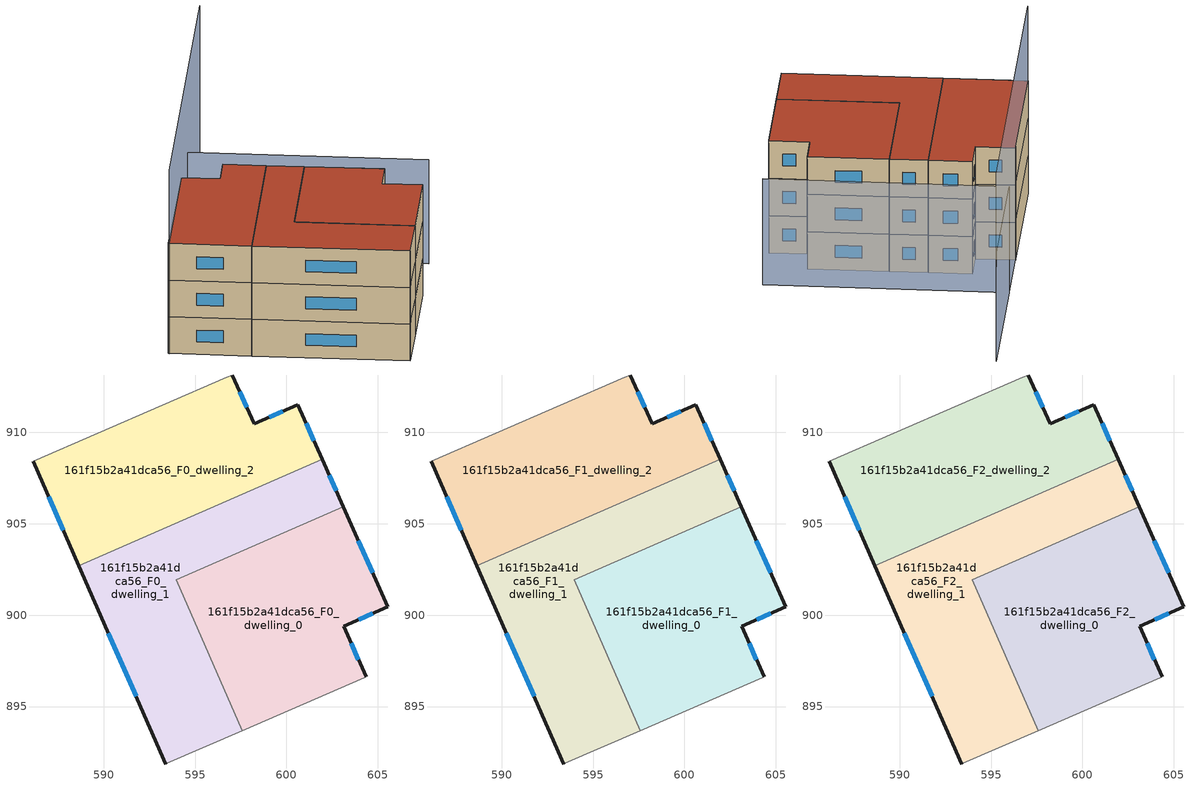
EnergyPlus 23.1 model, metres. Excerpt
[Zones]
161f15b2a41dca56_F0_dwelling_0
 floor ground (EU_floor_Construction): 603.11,905.93 605.54,900.46 603.13,899.39 604.35,896.63 604.26,896.59 597.57,893.68 593.96,901.93 z0
 wall outside (EU_wall_Construction): 604.35,896.63 603.13,899.39 605.54,900.46 603.11,905.93 z0:3
 wall adiabatic (EU_wall_Construction): 597.57,893.68 604.26,896.59 604.35,896.63 z0:3
 wall to 161f15b2a41dca56_F0_dwelling_1 (EU_wall_Construction): 603.11,905.93 593.96,901.93 597.57,893.68 z0:3
 window (EU_Window_Construction): 604.71,902.32 603.93,904.07 / 603.95,899.75 604.72,900.1 / 603.94,897.57 603.54,898.45 z1.02:1.98
161f15b2a41dca56_F0_dwelling_1
 floor ground (EU_floor_Construction): 601.95,908.53 603.11,905.93 593.96,901.93 597.57,893.68 593.45,891.89 593.39,891.86 588.65,902.71 z0
 wall outside (EU_wall_Construction): 588.65,902.71 593.39,891.86 / 603.11,905.93 601.95,908.53 z0:3
 wall adiabatic (EU_wall_Construction): 593.39,891.86 593.45,891.89 597.57,893.68 z0:3
 wall to 161f15b2a41dca56_F0_dwelling_2 (EU_wall_Construction): 601.95,908.53 588.65,902.71 z0:3
 window (EU_Window_Construction): 590.26,899.02 591.78,895.55 / 602.71,906.81 602.35,907.64 z1.02:1.98
161f15b2a41dca56_F0_dwelling_2
 floor ground (EU_floor_Construction): 600.63,911.51 601.95,908.53 588.65,902.71 586.16,908.41 596.74,913 597.05,913.13 598.23,910.45 z0
 wall outside (EU_wall_Construction): 601.95,908.53 600.63,911.51 598.23,910.45 597.05,913.13 / 586.16,908.41 588.65,902.71 z0:3
 wall adiabatic (EU_wall_Construction): 597.05,913.13 596.74,913 586.16,908.41 z0:3
 window (EU_Window_Construction): 597.83,911.36 597.45,912.22 / 599.81,911.15 599.05,910.81 / 601.5,909.54 601.08,910.5 / 587.01,906.47 587.8,904.65 z1.02:1.98
161f15b2a41dca56_F1_dwelling_0
 floor to 161f15b2a41dca56_F0_dwelling_0 (EU_floor_Construction): 603.11,905.93 605.54,900.46 603.13,899.39 604.35,896.63 604.26,896.59 597.57,893.68 593.96,901.93 z3
 wall outside (EU_wall_Construction): 604.35,896.63 603.13,899.39 605.54,900.46 603.11,905.93 z3:6
 wall adiabatic (EU_wall_Construction): 597.57,893.68 604.26,896.59 604.35,896.63 z3:6
 wall to 161f15b2a41dca56_F1_dwelling_1 (EU_wall_Construction): 603.11,905.93 593.96,901.93 597.57,893.68 z3:6
 window (EU_Window_Construction): 604.71,902.32 603.93,904.07 / 603.95,899.75 604.72,900.1 / 603.94,897.57 603.54,898.45 z4.02:4.98
161f15b2a41dca56_F1_dwelling_1
 floor to 161f15b2a41dca56_F0_dwelling_1 (EU_floor_Construction): 601.95,908.53 603.11,905.93 593.96,901.93 597.57,893.68 593.45,891.89 593.39,891.86 588.65,902.71 z3
 wall outside (EU_wall_Construction): 588.65,902.71 593.39,891.86 / 603.11,905.93 601.95,908.53 z3:6
 wall adiabatic (EU_wall_Construction): 593.39,891.86 593.45,891.89 597.57,893.68 z3:6
 wall to 161f15b2a41dca56_F1_dwelling_2 (EU_wall_Construction): 601.95,908.53 588.65,902.71 z3:6
 window (EU_Window_Construction): 590.26,899.02 591.78,895.55 / 602.71,906.81 602.35,907.64 z4.02:4.98
161f15b2a41dca56_F1_dwelling_2
 floor to 161f15b2a41dca56_F0_dwelling_2 (EU_floor_Construction): 600.63,911.51 601.95,908.53 588.65,902.71 586.16,908.41 596.74,913 597.04,913.13 598.23,910.45 z3
 wall outside (EU_wall_Construction): 601.95,908.53 600.63,911.51 598.23,910.45 597.05,913.13 / 586.16,908.41 588.65,902.71 z3:6
 wall adiabatic (EU_wall_Construction): 597.05,913.13 596.74,913 586.16,908.41 z3:6
 window (EU_Window_Construction): 597.83,911.36 597.45,912.22 / 599.81,911.15 599.05,910.81 / 601.5,909.54 601.08,910.5 / 587.01,906.47 587.8,904.65 z4.02:4.98
161f15b2a41dca56_F2_dwelling_0
 floor to 161f15b2a41dca56_F1_dwelling_0 (EU_floor_Construction): 603.11,905.93 605.54,900.46 603.13,899.39 604.35,896.63 604.26,896.59 597.57,893.68 593.96,901.93 z6
 wall outside (EU_wall_Construction): 604.35,896.63 603.13,899.39 605.54,900.46 603.11,905.93 z6:9
 wall adiabatic (EU_wall_Construction): 597.57,893.68 604.26,896.59 604.35,896.63 z6:9
 wall to 161f15b2a41dca56_F2_dwelling_1 (EU_wall_Construction): 603.11,905.93 593.96,901.93 597.57,893.68 z6:9
 window (EU_Window_Construction): 604.71,902.32 603.93,904.07 / 603.95,899.75 604.72,900.1 / 603.94,897.57 603.54,898.45 z7.02:7.98
 roof outside (EU_roof_Construction): 604.26,896.59 604.35,896.63 603.13,899.39 605.54,900.46 603.11,905.93 593.96,901.93 597.57,893.68 z9
161f15b2a41dca56_F2_dwelling_1
 floor to 161f15b2a41dca56_F1_dwelling_1 (EU_floor_Construction): 601.95,908.53 603.11,905.93 593.96,901.93 597.57,893.68 593.45,891.89 593.39,891.86 588.65,902.71 z6
 wall outside (EU_wall_Construction): 588.65,902.71 593.39,891.86 / 603.11,905.93 601.95,908.53 z6:9
 wall adiabatic (EU_wall_Construction): 593.39,891.86 593.45,891.89 597.57,893.68 z6:9
 wall to 161f15b2a41dca56_F2_dwelling_2 (EU_wall_Construction): 601.95,908.53 588.65,902.71 z6:9
 window (EU_Window_Construction): 590.26,899.02 591.78,895.55 / 602.71,906.81 602.35,907.64 z7.02:7.98
 roof outside (EU_roof_Construction): 597.57,893.68 593.96,901.93 603.11,905.93 601.95,908.53 588.65,902.71 593.39,891.86 593.45,891.89 z9
161f15b2a41dca56_F2_dwelling_2
 floor to 161f15b2a41dca56_F1_dwelling_2 (EU_floor_Construction): 600.63,911.51 601.95,908.53 588.65,902.71 586.16,908.41 596.74,913 597.04,913.13 598.23,910.45 z6
 wall outside (EU_wall_Construction): 601.95,908.53 600.63,911.51 598.23,910.45 597.05,913.13 / 586.16,908.41 588.65,902.71 z6:9
 wall adiabatic (EU_wall_Construction): 597.05,913.13 596.74,913 586.16,908.41 z6:9
 window (EU_Window_Construction): 597.83,911.36 597.45,912.22 / 599.81,911.15 599.05,910.81 / 601.5,909.54 601.08,910.5 / 587.01,906.47 587.8,904.65 z7.02:7.98
 roof outside (EU_roof_Construction): 601.95,908.53 600.63,911.51 598.23,910.45 597.05,913.13 596.74,913 586.16,908.41 588.65,902.71 z9
shading: 609.47,898.85 602.29,915.4 / 602.29,915.4 613.36,920.2 z0:8.5; 613.34,920.18 586.18,908.37 z0:15
[Building]
EU S2 Campaign: North Axis=0; Terrain=City; Solar Distribution=FullExterior
[Site:Location]
Vienna: Latitude=48; Longitude=16.5; Time Zone=1; Elevation=183
[SizingPeriod:WeatherFileDays]
AnnualSizingPeriod: Begin Month=1; Begin Day of Month=1; End Month=12; End Day of Month=31; Day of Week for Start Day=Monday; Use Weather File Daylight Saving Period=No; Use Weather File Rain and Snow Indicators=No
[MATERIAL]
EU_InternalMass_Material: Roughness=MediumRough; Thickness=0.1; Conductivity=1; Density=1800; Specific Heat=900; Thermal Absorptance=0.9; Solar Absorptance=0.7; Visible Absorptance=0.7
[MATERIAL:NOMASS] Roughness=MediumRough; Thermal Absorptance=0.9; Solar Absorptance=0.7; Visible Absorptance=0.7
Name | Thermal Resistance
EU_wall_NoMass | 0.942466
EU_roof_NoMass | 0.551687
EU_floor_NoMass | 0.66527
[WINDOWMATERIAL:SIMPLEGLAZINGSYSTEM]
EU_Window_SimpleGlazing: UFactor=2.03367; Solar Heat Gain Coefficient=0.65; Visible Transmittance=0.65
[CONSTRUCTION]
EU_wall_Construction: EU_wall_NoMass
EU_roof_Construction: EU_roof_NoMass
EU_floor_Construction: EU_floor_NoMass
EU_Window_Construction: EU_Window_SimpleGlazing
EU_InternalMass_Construction: EU_InternalMass_Material
[ZONE] Type=1; Multiplier=1; Ceiling Height=autocalculate; Floor Area=autocalculate; Part of Total Floor Area=Yes
Name | Volume
161f15b2a41dca56_F0_dwelling_0; 161f15b2a41dca56_F1_dwelling_0; 161f15b2a41dca56_F2_dwelling_0 | 246.77
161f15b2a41dca56_F0_dwelling_1; 161f15b2a41dca56_F1_dwelling_1; 161f15b2a41dca56_F2_dwelling_1 | 246.779
161f15b2a41dca56_F0_dwelling_2 | 246.785
161f15b2a41dca56_F1_dwelling_2; 161f15b2a41dca56_F2_dwelling_2 | 246.784
[INTERNALMASS] Construction=EU_InternalMass_Construction
Name | Zone or ZoneList | Surface Area
161f15b2a41dca56_F0_dwelling_0_EU_InternalMass | 161f15b2a41dca56_F0_dwelling_0 | 82.2569
161f15b2a41dca56_F0_dwelling_1_EU_InternalMass | 161f15b2a41dca56_F0_dwelling_1 | 82.2595
161f15b2a41dca56_F0_dwelling_2_EU_InternalMass | 161f15b2a41dca56_F0_dwelling_2 | 82.2611
161f15b2a41dca56_F1_dwelling_0_EU_InternalMass | 161f15b2a41dca56_F1_dwelling_0 | 82.2569
161f15b2a41dca56_F1_dwelling_1_EU_InternalMass | 161f15b2a41dca56_F1_dwelling_1 | 82.2595
161f15b2a41dca56_F1_dwelling_2_EU_InternalMass | 161f15b2a41dca56_F1_dwelling_2 | 82.2611
161f15b2a41dca56_F2_dwelling_0_EU_InternalMass | 161f15b2a41dca56_F2_dwelling_0 | 82.2569
161f15b2a41dca56_F2_dwelling_1_EU_InternalMass | 161f15b2a41dca56_F2_dwelling_1 | 82.2595
161f15b2a41dca56_F2_dwelling_2_EU_InternalMass | 161f15b2a41dca56_F2_dwelling_2 | 82.2611
[OTHEREQUIPMENT] Fuel Type=Electricity; Design Level Calculation Method=Watts/Area; Power per Zone Floor Area=1; Fraction Latent=0; Fraction Radiant=0; Fraction Lost=0; Carbon Dioxide Generation Rate=0; EndUse Subcategory=EU_Step8_InternalGains
Name | Zone or ZoneList or Space or SpaceList | Schedule
EU_Step8_InternalGain_161f15b2a41dca56_F0_dwelling_0_f000 | 161f15b2a41dca56_F0_dwelling_0 | EU_Step8_GainSchedule_161f15b2a41dca56_F0_dwelling_0_f000
EU_Step8_InternalGain_161f15b2a41dca56_F0_dwelling_1_f000 | 161f15b2a41dca56_F0_dwelling_1 | EU_Step8_GainSchedule_161f15b2a41dca56_F0_dwelling_1_f000
EU_Step8_InternalGain_161f15b2a41dca56_F0_dwelling_2_f000 | 161f15b2a41dca56_F0_dwelling_2 | EU_Step8_GainSchedule_161f15b2a41dca56_F0_dwelling_2_f000
EU_Step8_InternalGain_161f15b2a41dca56_F1_dwelling_0_f000 | 161f15b2a41dca56_F1_dwelling_0 | EU_Step8_GainSchedule_161f15b2a41dca56_F1_dwelling_0_f000
EU_Step8_InternalGain_161f15b2a41dca56_F1_dwelling_1_f000 | 161f15b2a41dca56_F1_dwelling_1 | EU_Step8_GainSchedule_161f15b2a41dca56_F1_dwelling_1_f000
EU_Step8_InternalGain_161f15b2a41dca56_F1_dwelling_2_f000 | 161f15b2a41dca56_F1_dwelling_2 | EU_Step8_GainSchedule_161f15b2a41dca56_F1_dwelling_2_f000
EU_Step8_InternalGain_161f15b2a41dca56_F2_dwelling_0_f000 | 161f15b2a41dca56_F2_dwelling_0 | EU_Step8_GainSchedule_161f15b2a41dca56_F2_dwelling_0_f000
EU_Step8_InternalGain_161f15b2a41dca56_F2_dwelling_1_f000 | 161f15b2a41dca56_F2_dwelling_1 | EU_Step8_GainSchedule_161f15b2a41dca56_F2_dwelling_1_f000
EU_Step8_InternalGain_161f15b2a41dca56_F2_dwelling_2_f000 | 161f15b2a41dca56_F2_dwelling_2 | EU_Step8_GainSchedule_161f15b2a41dca56_F2_dwelling_2_f000
[ZONEVENTILATION:DESIGNFLOWRATE] Schedule=EU_AlwaysOn; Design Flow Rate Calculation Method=AirChanges/Hour; Air Changes per Hour=0.530523; Ventilation Type=Natural; Fan Pressure Rise=0; Fan Total Efficiency=1; Constant Term Coefficient=1; Temperature Term Coefficient=0; Velocity Term Coefficient=0; Velocity Squared Term Coefficient=0; Minimum Indoor Temperature=-100; Maximum Indoor Temperature=100; Delta Temperature=-100; Minimum Outdoor Temperature=-100; Maximum Outdoor Temperature=100; Maximum Wind Speed=40
Name | Zone or ZoneList or Space or SpaceList
EU_ConstantAir_161f15b2a41dca56_F0_dwelling_0 | 161f15b2a41dca56_F0_dwelling_0
EU_ConstantAir_161f15b2a41dca56_F0_dwelling_1 | 161f15b2a41dca56_F0_dwelling_1
EU_ConstantAir_161f15b2a41dca56_F0_dwelling_2 | 161f15b2a41dca56_F0_dwelling_2
EU_ConstantAir_161f15b2a41dca56_F1_dwelling_0 | 161f15b2a41dca56_F1_dwelling_0
EU_ConstantAir_161f15b2a41dca56_F1_dwelling_1 | 161f15b2a41dca56_F1_dwelling_1
EU_ConstantAir_161f15b2a41dca56_F1_dwelling_2 | 161f15b2a41dca56_F1_dwelling_2
EU_ConstantAir_161f15b2a41dca56_F2_dwelling_0 | 161f15b2a41dca56_F2_dwelling_0
EU_ConstantAir_161f15b2a41dca56_F2_dwelling_1 | 161f15b2a41dca56_F2_dwelling_1
EU_ConstantAir_161f15b2a41dca56_F2_dwelling_2 | 161f15b2a41dca56_F2_dwelling_2
[HVACTEMPLATE:THERMOSTAT] Constant Heating Setpoint=20; Constant Cooling Setpoint=50
EU_HeatOnly_161f15b2a41dca56_F0_dwelling_0; EU_HeatOnly_161f15b2a41dca56_F0_dwelling_1; EU_HeatOnly_161f15b2a41dca56_F0_dwelling_2; EU_HeatOnly_161f15b2a41dca56_F1_dwelling_0; EU_HeatOnly_161f15b2a41dca56_F1_dwelling_1; EU_HeatOnly_161f15b2a41dca56_F1_dwelling_2; EU_HeatOnly_161f15b2a41dca56_F2_dwelling_0; EU_HeatOnly_161f15b2a41dca56_F2_dwelling_1; EU_HeatOnly_161f15b2a41dca56_F2_dwelling_2
[HVACTEMPLATE:ZONE:IDEALLOADSAIRSYSTEM] System Availability Schedule=EU_AlwaysOn; Maximum Heating Supply Air Temperature=50; Minimum Cooling Supply Air Temperature=13; Maximum Heating Supply Air Humidity Ratio=0.0156; Minimum Cooling Supply Air Humidity Ratio=0.0077; Heating Limit=NoLimit; Cooling Limit=NoLimit; Heating Availability Schedule=EU_AlwaysOn; Cooling Availability Schedule=EU_CoolingOff; Dehumidification Control Type=ConstantSensibleHeatRatio; Cooling Sensible Heat Ratio=0.7; Dehumidification Setpoint=60; Humidification Control Type=None; Humidification Setpoint=30; Outdoor Air Method=None; Outdoor Air Flow Rate per Person=0.00944; Outdoor Air Flow Rate per Zone Floor Area=0; Outdoor Air Flow Rate per Zone=0; Demand Controlled Ventilation Type=None; Outdoor Air Economizer Type=NoEconomizer; Heat Recovery Type=None; Sensible Heat Recovery Effectiveness=0.7; Latent Heat Recovery Effectiveness=0.65
Name | Template Thermostat
161f15b2a41dca56_F0_dwelling_0 | EU_HeatOnly_161f15b2a41dca56_F0_dwelling_0
161f15b2a41dca56_F0_dwelling_1 | EU_HeatOnly_161f15b2a41dca56_F0_dwelling_1
161f15b2a41dca56_F0_dwelling_2 | EU_HeatOnly_161f15b2a41dca56_F0_dwelling_2
161f15b2a41dca56_F1_dwelling_0 | EU_HeatOnly_161f15b2a41dca56_F1_dwelling_0
161f15b2a41dca56_F1_dwelling_1 | EU_HeatOnly_161f15b2a41dca56_F1_dwelling_1
161f15b2a41dca56_F1_dwelling_2 | EU_HeatOnly_161f15b2a41dca56_F1_dwelling_2
161f15b2a41dca56_F2_dwelling_0 | EU_HeatOnly_161f15b2a41dca56_F2_dwelling_0
161f15b2a41dca56_F2_dwelling_1 | EU_HeatOnly_161f15b2a41dca56_F2_dwelling_1
161f15b2a41dca56_F2_dwelling_2 | EU_HeatOnly_161f15b2a41dca56_F2_dwelling_2
[SIZING:ZONE] Zone Cooling Design Supply Air Temperature Input Method=SupplyAirTemperature; Zone Cooling Design Supply Air Temperature=13; Zone Heating Design Supply Air Temperature Input Method=SupplyAirTemperature; Zone Heating Design Supply Air Temperature=50; Zone Cooling Design Supply Air Humidity Ratio=0.008; Zone Heating Design Supply Air Humidity Ratio=0.008; Cooling Design Air Flow Method=DesignDay; Cooling Design Air Flow Rate=0; Cooling Minimum Air Flow per Zone Floor Area=0.000762; Cooling Minimum Air Flow=0; Cooling Minimum Air Flow Fraction=0.2; Heating Design Air Flow Method=DesignDay; Heating Design Air Flow Rate=0; Heating Maximum Air Flow per Zone Floor Area=0.002032; Heating Maximum Air Flow=0.141576; Heating Maximum Air Flow Fraction=0.3; Account for Dedicated Outdoor Air System=No; Dedicated Outdoor Air System Control Strategy=NeutralSupplyAir; Dedicated Outdoor Air Low Setpoint Temperature for Design=autosize; Dedicated Outdoor Air High Setpoint Temperature for Design=autosize; Zone Load Sizing Method=Sensible Load Only No Latent Load; Zone Latent Cooling Design Supply Air Humidity Ratio Input Method=HumidityRatioDifference; Zone Cooling Design Supply Air Humidity Ratio Difference=0.005; Zone Latent Heating Design Supply Air Humidity Ratio Input Method=HumidityRatioDifference; Zone Humidification Design Supply Air Humidity Ratio Difference=0.005
161f15b2a41dca56_F0_dwelling_0; 161f15b2a41dca56_F0_dwelling_1; 161f15b2a41dca56_F0_dwelling_2; 161f15b2a41dca56_F1_dwelling_0; 161f15b2a41dca56_F1_dwelling_1; 161f15b2a41dca56_F1_dwelling_2; 161f15b2a41dca56_F2_dwelling_0; 161f15b2a41dca56_F2_dwelling_1; 161f15b2a41dca56_F2_dwelling_2
[SCHEDULE:CONSTANT]
Name | Hourly Value
EU_AlwaysOn | 1
EU_CoolingOff | 0
[SCHEDULE:FILE] Column Number=1; Rows to Skip at Top=0; Number of Hours of Data=8760; Column Separator=Comma; Interpolate to Timestep=No; Minutes per Item=60; Adjust Schedule for Daylight Savings=Yes
Name | File
EU_Step8_GainSchedule_161f15b2a41dca56_F0_dwelling_0_f000 | ../../schedules/161f15b2a41dca56/161f15b2a41dca56_F0_dwelling_0_f000_gain.csv
EU_Step8_GainSchedule_161f15b2a41dca56_F0_dwelling_1_f000 | ../../schedules/161f15b2a41dca56/161f15b2a41dca56_F0_dwelling_1_f000_gain.csv
EU_Step8_GainSchedule_161f15b2a41dca56_F0_dwelling_2_f000 | ../../schedules/161f15b2a41dca56/161f15b2a41dca56_F0_dwelling_2_f000_gain.csv
EU_Step8_GainSchedule_161f15b2a41dca56_F1_dwelling_0_f000 | ../../schedules/161f15b2a41dca56/161f15b2a41dca56_F1_dwelling_0_f000_gain.csv
EU_Step8_GainSchedule_161f15b2a41dca56_F1_dwelling_1_f000 | ../../schedules/161f15b2a41dca56/161f15b2a41dca56_F1_dwelling_1_f000_gain.csv
EU_Step8_GainSchedule_161f15b2a41dca56_F1_dwelling_2_f000 | ../../schedules/161f15b2a41dca56/161f15b2a41dca56_F1_dwelling_2_f000_gain.csv
EU_Step8_GainSchedule_161f15b2a41dca56_F2_dwelling_0_f000 | ../../schedules/161f15b2a41dca56/161f15b2a41dca56_F2_dwelling_0_f000_gain.csv
EU_Step8_GainSchedule_161f15b2a41dca56_F2_dwelling_1_f000 | ../../schedules/161f15b2a41dca56/161f15b2a41dca56_F2_dwelling_1_f000_gain.csv
EU_Step8_GainSchedule_161f15b2a41dca56_F2_dwelling_2_f000 | ../../schedules/161f15b2a41dca56/161f15b2a41dca56_F2_dwelling_2_f000_gain.csv
